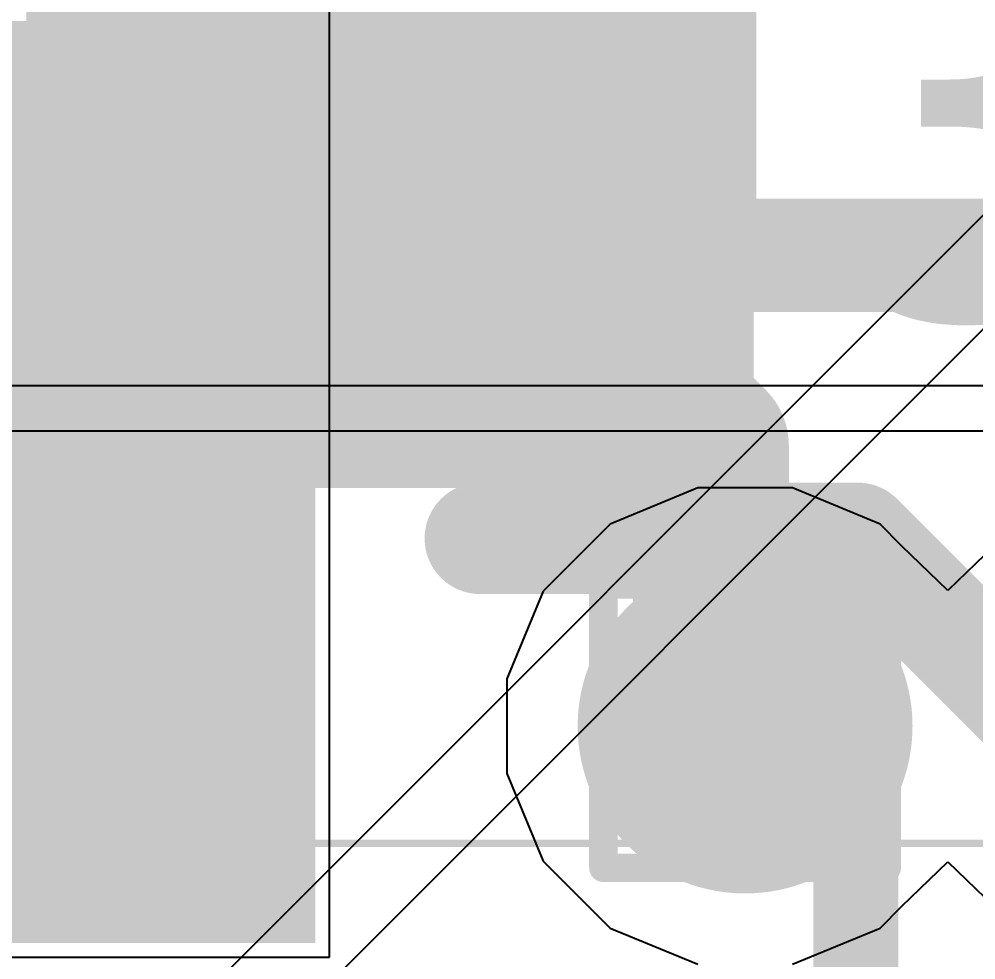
# Model space of a CAD drawing. Header units: inches. Extents: x -6 to 5433, y -4 to 5447.
# Drawn here: x 22.284 to 23.998, y 31.086 to 32.773 of the extents above; entities that cross this region are included whole.
import ezdxf

# ---------------------------------------------------------------- set-up
doc = ezdxf.new("R2010")
doc.units = ezdxf.units.IN
for name, color, linetype in [('Bottom Layer', 5, 'Continuous'), ('Bottom Paste', 16, 'Continuous'), ('Bottom Solder', 6, 'Continuous'), ('Drill Drawing', 1, 'Continuous'), ('Ground', 16, 'Continuous'), ('Mechanical 4', 56, 'Continuous'), ('Power', 76, 'Continuous'), ('Top Layer', 1, 'Continuous'), ('Top Overlay', 2, 'Continuous'), ('Top Paste', 8, 'Continuous'), ('Top Solder', 216, 'Continuous'), ('Via Holes', 16, 'Continuous')]:
    doc.layers.add(name, color=color, linetype=linetype)
doc.styles.add('Arial', font='', dxfattribs={"height": 0.2})
doc.styles.get('Arial').set_extended_font_data('Arial')

# ---------------------------------------------------------------- blocks, each defined once
blk = doc.blocks.new('BL_R8812AF1_B_18')
at = {"layer": 'Bottom Layer'}
blk.add_hatch(color=5, dxfattribs=at).paths.add_polyline_path([(-14.6, -0.45), (-12.4, -0.45), (-12.4, -1.55), (-14.6, -1.55)])
at = {"layer": 'Bottom Paste'}
blk.add_hatch(color=16, dxfattribs=at).paths.add_polyline_path([(-14.6, -0.45), (-12.4, -0.45), (-12.4, -1.55), (-14.6, -1.55)])
at = {"layer": 'Bottom Solder'}
blk.add_hatch(color=6, dxfattribs=at).paths.add_polyline_path([(-14.7016, -0.3484), (-12.2984, -0.3484), (-12.2984, -1.6516), (-14.7016, -1.6516)])
blk = doc.blocks.new('WQFN_30_EP_2_5_4_5__43')
at = {"layer": 'Top Solder'}
for p in [(1.0303, -1.946), (0.6841, -2.4976)]:
    blk.add_line(p, (-5421.1797, -5430.6074), dxfattribs=at)
blk = doc.blocks.new('QTH_030_01_L_D_A_K_TR_154')
at = {"layer": 'Top Layer'}
blk.add_hatch(color=1, dxfattribs=at).paths.add_polyline_path([(-7.4025, -2.361), (-7.0975, -2.361), (-7.0975, -3.811), (-7.4025, -3.811)])
at = {"layer": 'Top Paste'}
blk.add_hatch(color=8, dxfattribs=at).paths.add_polyline_path([(-7.4025, -2.361), (-7.0975, -2.361), (-7.0975, -3.811), (-7.4025, -3.811)])
at = {"layer": 'Top Solder'}
for points in [[(-7.5041, -2.2594), (-6.9959, -2.2594), (-6.9959, -3.9126), (-7.5041, -3.9126)], [(-7.0041, -2.2594), (-6.4959, -2.2594), (-6.4959, -3.9126), (-7.0041, -3.9126)]]:
    blk.add_hatch(color=216, dxfattribs=at).paths.add_polyline_path(points)
at = {"layer": 'Top Overlay'}
for points in [[(-8.476, -2.985, 0.2, 0.2, 0), (-10, -1.461, 0.2, 0.2, 0)], [(-7.8, -2.985, 0.2, 0.2, 0), (-8.476, -2.985, 0.2, 0.2, 0)]]:
    blk.add_lwpolyline(points, format="xyseb", dxfattribs=at)
for points in [[(-8.526, -2.985, 0.1, 0.1, 1), (-8.426, -2.985, 0.1, 0.1, 1)], [(-8.526, -2.985, 0.1, 0.1, 1), (-8.426, -2.985, 0.1, 0.1, 1)], [(-7.85, -2.985, 0.1, 0.1, 1), (-7.75, -2.985, 0.1, 0.1, 1)]]:
    blk.add_lwpolyline(points, format="xyseb", close=True, dxfattribs=at)

msp = doc.modelspace()

# ---------------------------------------------------------------- hatches: boundary and pattern name
at = {"layer": 'Bottom Layer'}
h = msp.add_hatch(color=5, dxfattribs=at)
edge = h.paths.add_edge_path()
edge.add_arc((23.5849, 31.5051), 0.3, 0, 360)
at = {"layer": 'Ground'}
h = msp.add_hatch(color=16, dxfattribs=at)
edge = h.paths.add_edge_path()
edge.add_arc((23.5849, 31.5051), 0.3, 0, 360)
at = {"layer": 'Power'}
h = msp.add_hatch(color=76, dxfattribs=at)
edge = h.paths.add_edge_path()
edge.add_arc((23.5849, 31.5051), 0.3, 0, 360)
at = {"layer": 'Top Layer'}
h = msp.add_hatch(color=1, dxfattribs=at)
edge = h.paths.add_edge_path()
edge.add_arc((23.5849, 31.5051), 0.3, 0, 360)
at = {"layer": 'Via Holes'}
h = msp.add_hatch(color=7, dxfattribs=at)
edge = h.paths.add_edge_path()
edge.add_arc((23.5849, 31.5051), 0.15, 0, 360)

# ---------------------------------------------------------------- linework, layer by layer
at = {"layer": 'Bottom Layer'}
msp.add_line((32.8484, 32.0337), (15.0175, 32.0337), dxfattribs=at)
for points in [[(22.9484, 32.5837, 0.2794, 0.2794, 0), (22.9484, 33.1337, 0.2794, 0.2794, 0)], [(22.9484, 32.5837, 0.2794, 0.2794, 0), (23.5236, 32.0085, 0.2794, 0.2794, 0)], [(23.5236, 31.5664, 0.2794, 0.2794, 0), (23.5236, 32.0085, 0.2794, 0.2794, 0)], [(23.5236, 31.5664, 0.2794, 0.2794, 0), (23.5849, 31.5051, 0.2794, 0.2794, 0)]]:
    msp.add_lwpolyline(points, format="xyseb", dxfattribs=at)
for points in [[(22.8785, 32.5837, 0.1397, 0.1397, 1), (23.0182, 32.5837, 0.1397, 0.1397, 1)], [(22.8785, 32.5837, 0.1397, 0.1397, 1), (23.0182, 32.5837, 0.1397, 0.1397, 1)], [(23.4537, 32.0085, 0.1397, 0.1397, 1), (23.5934, 32.0085, 0.1397, 0.1397, 1)], [(23.4537, 32.0085, 0.1397, 0.1397, 1), (23.5934, 32.0085, 0.1397, 0.1397, 1)], [(23.4537, 31.5664, 0.1397, 0.1397, 1), (23.5934, 31.5664, 0.1397, 0.1397, 1)], [(23.4537, 31.5664, 0.1397, 0.1397, 1), (23.5934, 31.5664, 0.1397, 0.1397, 1)], [(23.5151, 31.5051, 0.1397, 0.1397, 1), (23.6548, 31.5051, 0.1397, 0.1397, 1)]]:
    msp.add_lwpolyline(points, format="xyseb", close=True, dxfattribs=at)
at = {"layer": 'Drill Drawing'}
for points in [[(23.3309, 31.7591, 0.0508, 0.0508, 0), (23.8389, 31.7591, 0.0508, 0.0508, 0)], [(23.3309, 31.2511, 0.0508, 0.0508, 0), (23.3309, 31.7591, 0.0508, 0.0508, 0)], [(23.8389, 31.2511, 0.0508, 0.0508, 0), (23.8389, 31.7591, 0.0508, 0.0508, 0)], [(23.4325, 31.6575, 0.0508, 0.0508, 0), (23.7373, 31.6575, 0.0508, 0.0508, 0)], [(23.4325, 31.3527, 0.0508, 0.0508, 0), (23.4325, 31.6575, 0.0508, 0.0508, 0)], [(23.7373, 31.3527, 0.0508, 0.0508, 0), (23.7373, 31.6575, 0.0508, 0.0508, 0)], [(23.4325, 31.3527, 0.0508, 0.0508, 0), (23.7373, 31.3527, 0.0508, 0.0508, 0)], [(23.3309, 31.2511, 0.0508, 0.0508, 0), (23.8389, 31.2511, 0.0508, 0.0508, 0)]]:
    msp.add_lwpolyline(points, format="xyseb", dxfattribs=at)
for points in [[(23.3182, 31.7591, 0.0254, 0.0254, 1), (23.3436, 31.7591, 0.0254, 0.0254, 1)], [(23.3182, 31.7591, 0.0254, 0.0254, 1), (23.3436, 31.7591, 0.0254, 0.0254, 1)], [(23.8262, 31.7591, 0.0254, 0.0254, 1), (23.8516, 31.7591, 0.0254, 0.0254, 1)], [(23.8262, 31.7591, 0.0254, 0.0254, 1), (23.8516, 31.7591, 0.0254, 0.0254, 1)], [(23.4198, 31.6575, 0.0254, 0.0254, 1), (23.4452, 31.6575, 0.0254, 0.0254, 1)], [(23.4198, 31.6575, 0.0254, 0.0254, 1), (23.4452, 31.6575, 0.0254, 0.0254, 1)], [(23.7246, 31.6575, 0.0254, 0.0254, 1), (23.75, 31.6575, 0.0254, 0.0254, 1)], [(23.7246, 31.6575, 0.0254, 0.0254, 1), (23.75, 31.6575, 0.0254, 0.0254, 1)], [(23.4198, 31.3527, 0.0254, 0.0254, 1), (23.4452, 31.3527, 0.0254, 0.0254, 1)], [(23.4198, 31.3527, 0.0254, 0.0254, 1), (23.4452, 31.3527, 0.0254, 0.0254, 1)], [(23.7246, 31.3527, 0.0254, 0.0254, 1), (23.75, 31.3527, 0.0254, 0.0254, 1)], [(23.7246, 31.3527, 0.0254, 0.0254, 1), (23.75, 31.3527, 0.0254, 0.0254, 1)], [(23.3182, 31.2511, 0.0254, 0.0254, 1), (23.3436, 31.2511, 0.0254, 0.0254, 1)], [(23.3182, 31.2511, 0.0254, 0.0254, 1), (23.3436, 31.2511, 0.0254, 0.0254, 1)], [(23.8262, 31.2511, 0.0254, 0.0254, 1), (23.8516, 31.2511, 0.0254, 0.0254, 1)], [(23.8262, 31.2511, 0.0254, 0.0254, 1), (23.8516, 31.2511, 0.0254, 0.0254, 1)]]:
    msp.add_lwpolyline(points, format="xyseb", close=True, dxfattribs=at)
at = {"layer": 'Ground'}
for p, q in [((23.5, 31.9321), (23.343, 31.867)), ((23.6698, 31.9321), (23.5, 31.9321)), ((23.8268, 31.867), (23.6698, 31.9321)), ((23.343, 31.867), (23.2229, 31.7469)), ((23.8654, 31.8284), (23.8268, 31.867)), ((23.9484, 31.7484), (23.8654, 31.8284)), ((24.0314, 31.8284), (23.9484, 31.7484)), ((23.2229, 31.7469), (23.1579, 31.59)), ((23.1579, 31.59), (23.1579, 31.4201)), ((23.1579, 31.4201), (23.2229, 31.2632)), ((23.2229, 31.2632), (23.343, 31.1431)), ((23.343, 31.1431), (23.5, 31.0781))]:
    msp.add_line(p, q, dxfattribs=at)
for points in [[(23.5849, 31.5051, 0.1524, 0.1524, 0), (23.7833, 31.3067, 0.1524, 0.1524, 0)], [(23.7833, 30.6699, 0.1524, 0.1524, 0), (23.7833, 31.3067, 0.1524, 0.1524, 0)]]:
    msp.add_lwpolyline(points, format="xyseb", dxfattribs=at)
for points in [[(23.5468, 31.5051, 0.0762, 0.0762, 1), (23.623, 31.5051, 0.0762, 0.0762, 1)], [(23.7452, 31.3067, 0.0762, 0.0762, 1), (23.8214, 31.3067, 0.0762, 0.0762, 1)], [(23.7452, 31.3067, 0.0762, 0.0762, 1), (23.8214, 31.3067, 0.0762, 0.0762, 1)]]:
    msp.add_lwpolyline(points, format="xyseb", close=True, dxfattribs=at)
at = {"layer": 'Mechanical 4'}
msp.add_lwpolyline([(4.3524, 31.2949, 0.0127, 0.0127, 0), (26.1425, 31.2949, 0.0127, 0.0127, 0)], format="xyseb", dxfattribs=at)
at = {"layer": 'Power'}
for p, q in [((18.6128, 32.1158), (35.3979, 32.1158)), ((23.5, 31.9321), (23.343, 31.867)), ((23.6698, 31.9321), (23.5, 31.9321)), ((23.8268, 31.867), (23.6698, 31.9321)), ((23.343, 31.867), (23.2229, 31.7469)), ((23.8654, 31.8284), (23.8268, 31.867)), ((23.9484, 31.7484), (23.8654, 31.8284)), ((24.0314, 31.8284), (23.9484, 31.7484)), ((23.2229, 31.7469), (23.1579, 31.59)), ((23.1579, 31.59), (23.1579, 31.4201)), ((23.1579, 31.4201), (23.2229, 31.2632)), ((23.2229, 31.2632), (23.343, 31.1431)), ((23.8654, 31.1817), (23.9484, 31.2617)), ((23.9484, 31.2617), (24.0314, 31.1817)), ((23.8268, 31.1431), (23.8654, 31.1817)), ((23.343, 31.1431), (23.5, 31.0781)), ((23.6698, 31.0781), (23.8268, 31.1431))]:
    msp.add_line(p, q, dxfattribs=at)
msp.add_lwpolyline([(18.5163, 32.3489, 0.2032, 0.2032, 0), (45.1663, 32.3489, 0.2032, 0.2032, 0)], format="xyseb", dxfattribs=at)
at = {"layer": 'Top Layer'}
for p, q in [((22.8401, 31.0907), (22.8401, 32.7947)), ((23.5, 31.9321), (23.343, 31.867)), ((23.6698, 31.9321), (23.5, 31.9321)), ((23.8268, 31.867), (23.6698, 31.9321)), ((23.343, 31.867), (23.2229, 31.7469)), ((23.8654, 31.8284), (23.8268, 31.867)), ((23.9484, 31.7484), (23.8654, 31.8284)), ((24.0314, 31.8284), (23.9484, 31.7484)), ((23.2229, 31.7469), (23.1579, 31.59)), ((23.1579, 31.59), (23.1579, 31.4201)), ((23.1579, 31.4201), (23.2229, 31.2632)), ((23.2229, 31.2632), (23.343, 31.1431)), ((23.8654, 31.1817), (23.9484, 31.2617)), ((23.9484, 31.2617), (24.0314, 31.1817)), ((23.8268, 31.1431), (23.8654, 31.1817)), ((23.343, 31.1431), (23.5, 31.0781)), ((23.6698, 31.0781), (23.8268, 31.1431)), ((20.7811, 31.0907), (22.8401, 31.0907))]:
    msp.add_line(p, q, dxfattribs=at)

# ---------------------------------------------------------------- block references
for name, p, rotation in [('WQFN_30_EP_2_5_4_5__43', (11.6724, 16.8857), 180), ('BL_R8812AF1_B_18', (23.9484, 19.6337), 270), ('QTH_030_01_L_D_A_K_TR_154', (15.3106, 28.8567), 180)]:
    msp.add_blockref(name, p, dxfattribs=dict(rotation=rotation))

# ---------------------------------------------------------------- texts
at = {"layer": 'Top Overlay', "style": 'Arial'}
msp.add_text('J3', height=0.762, dxfattribs=at).set_placement((23.1518, 32.2344))

doc.saveas('drawing.dxf')
